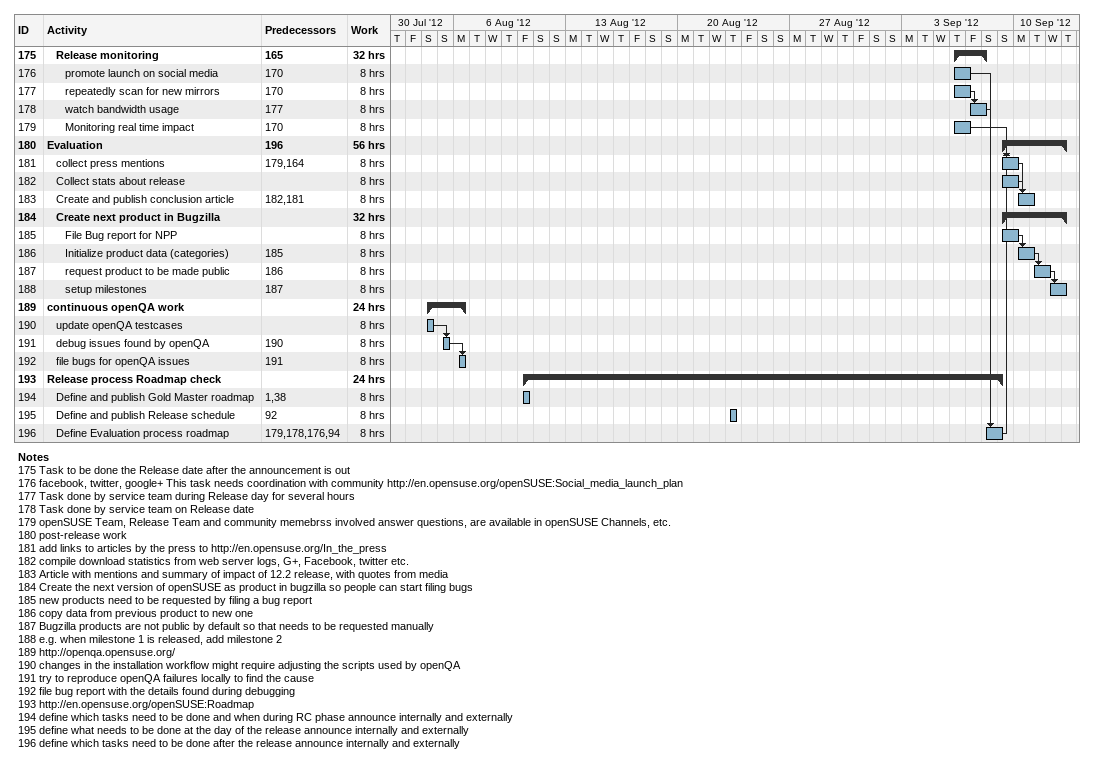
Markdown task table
| ID | Level | Task | Start | Finish | Predecessors | Work (h) |
|---|---|---|---|---|---|---|
| 175 | 2 | **Release monitoring** | 2012-09-06 | 2012-09-08 | 165 | 32 |
| 176 | 3 | promote launch on social media | 2012-09-06 | 2012-09-07 | 170 | 8 |
| 177 | 3 | repeatedly scan for new mirrors | 2012-09-06 | 2012-09-07 | 170 | 8 |
| 178 | 3 | watch bandwidth usage | 2012-09-07 | 2012-09-08 | 177 | 8 |
| 179 | 3 | Monitoring real time impact | 2012-09-06 | 2012-09-07 | 170 | 8 |
| 180 | 1 | **Evaluation** | 2012-09-09 | 2012-09-13 | 196 | 56 |
| 181 | 2 | collect press mentions | 2012-09-09 | 2012-09-10 | 179, 164 | 8 |
| 182 | 2 | Collect stats about release | 2012-09-09 | 2012-09-10 |  | 8 |
| 183 | 2 | Create and publish conclusion article | 2012-09-10 | 2012-09-11 | 182, 181 | 8 |
| 184 | 2 | **Create next product in Bugzilla** | 2012-09-09 | 2012-09-13 |  | 32 |
| 185 | 3 | File Bug report for NPP | 2012-09-09 | 2012-09-10 |  | 8 |
| 186 | 3 | Initialize product data (categories) | 2012-09-10 | 2012-09-11 | 185 | 8 |
| 187 | 3 | request product to be made public | 2012-09-11 | 2012-09-12 | 186 | 8 |
| 188 | 3 | setup milestones | 2012-09-12 | 2012-09-13 | 187 | 8 |
| 189 | 1 | **continuous openQA work** | 2012-08-04 | 2012-08-06 |  | 24 |
| 190 | 2 | update openQA testcases | 2012-08-04 | 2012-08-04 |  | 8 |
| 191 | 2 | debug issues found by openQA | 2012-08-05 | 2012-08-05 | 190 | 8 |
| 192 | 2 | file bugs for openQA issues | 2012-08-06 | 2012-08-06 | 191 | 8 |
| 193 | 1 | **Release process Roadmap check** | 2012-08-10 | 2012-09-09 |  | 24 |
| 194 | 2 | Define and publish Gold Master roadmap | 2012-08-10 | 2012-08-10 | 1, 38 | 8 |
| 195 | 2 | Define and publish Release schedule | 2012-08-23 | 2012-08-23 | 92 | 8 |
| 196 | 2 | Define Evaluation process roadmap | 2012-09-08 | 2012-09-09 | 179, 178, 176, 94 | 8 |

Notes
- 175: Task to be done the Release date after the announcement is out
- 176: facebook, twitter, google+ This task needs coordination with community http://en.opensuse.org/openSUSE:Social_media_launch_plan
- 177: Task done by service team during Release day for several hours
- 178: Task done by service team on Release date
- 179: openSUSE Team, Release Team and community memebrss involved answer questions, are available in openSUSE Channels, etc.
- 180: post-release work
- 181: add links to articles by the press to http://en.opensuse.org/In_the_press
- 182: compile download statistics from web server logs, G+, Facebook, twitter etc.
- 183: Article with mentions and summary of impact of 12.2 release, with quotes from media
- 184: Create the next version of openSUSE as product in bugzilla so people can start filing bugs
- 185: new products need to be requested by filing a bug report
- 186: copy data from previous product to new one
- 187: Bugzilla products are not public by default so that needs to be requested manually
- 188: e.g. when milestone 1 is released, add milestone 2
- 189: http://openqa.opensuse.org/
- 190: changes in the installation workflow might require adjusting the scripts used by openQA
- 191: try to reproduce openQA failures locally to find the cause
- 192: file bug report with the details found during debugging
- 193: http://en.opensuse.org/openSUSE:Roadmap
- 194: define which tasks need to be done and when during RC phase announce internally and externally
- 195: define what needs to be done at the day of the release announce internally and externally
- 196: define which tasks need to be done after the release announce internally and externally
